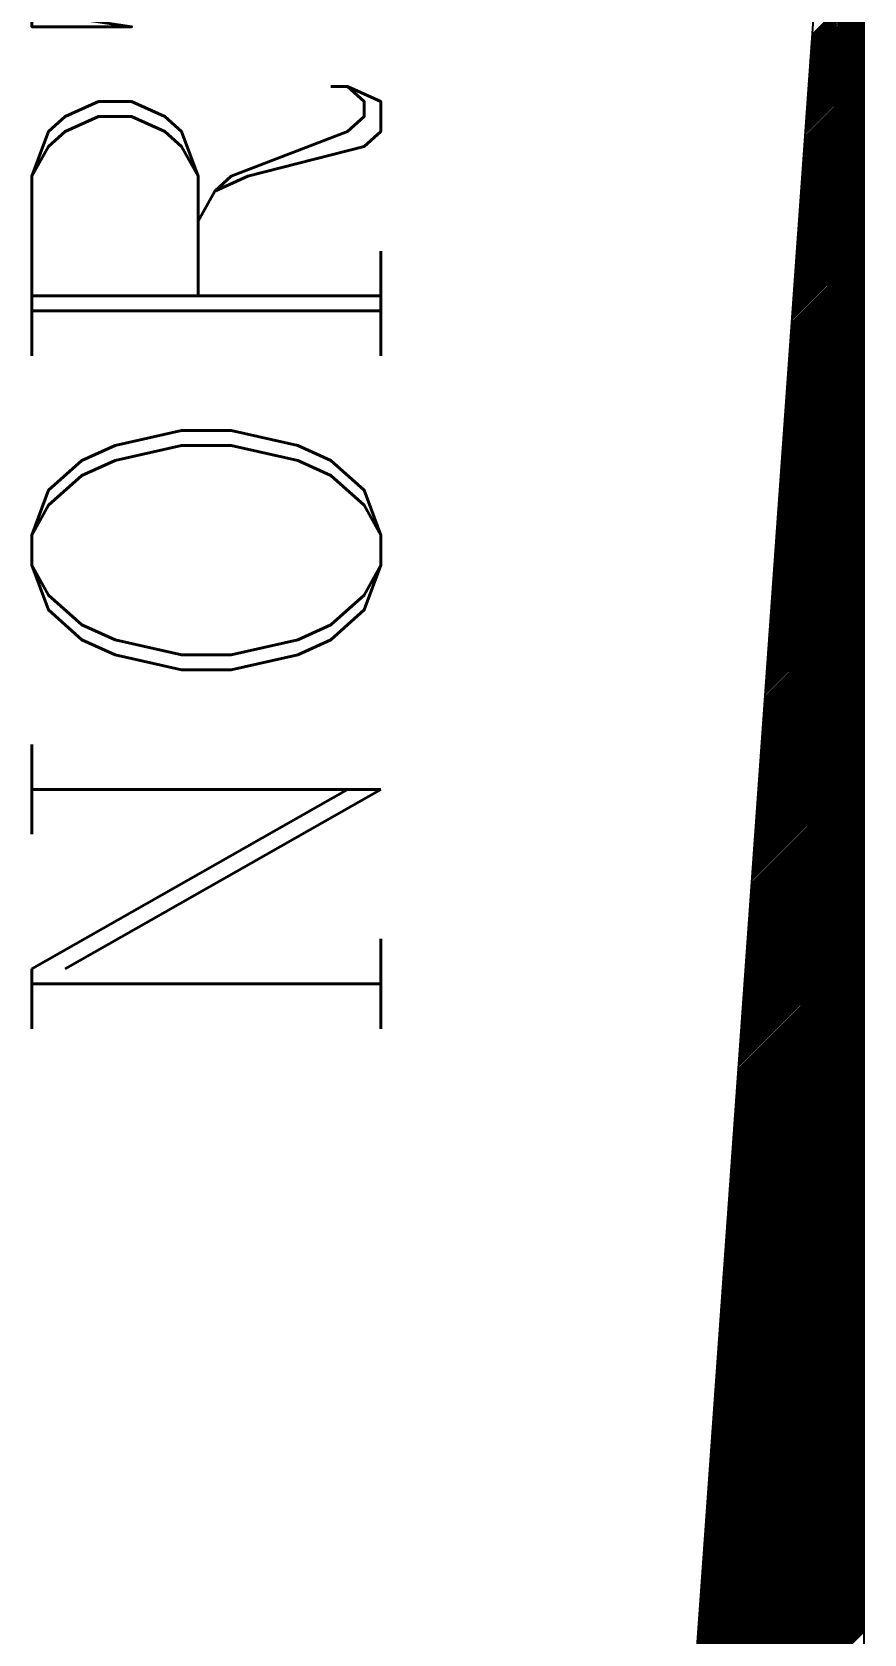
# Model space of a CAD drawing. Extents: x -178 to 82, y -263 to -69.
# Drawn here: x -141.975 to -140.926, y -93.346 to -91.326 of the extents above; entities that cross this region are included whole.
import ezdxf

# ---------------------------------------------------------------- set-up
doc = ezdxf.new("R2010")
doc.units = 0
doc.layers.get('0').update_dxf_attribs({"linetype": 'CONTINUOUS'})
doc.layers.add('2', color=7, linetype='CONTINUOUS')
doc.styles.add('ROMANC', font='romanc', dxfattribs={"height": 0.05})

# ---------------------------------------------------------------- blocks, each defined once
blk = doc.blocks.new('*X1')
at = {"color": 0}
for p, q in [((65.754, 43.003), (66.185, 43.434)), ((65.756, 43.022), (66.185, 43.452)), ((65.757, 43.041), (66.185, 43.469)), ((65.758, 43.06), (66.185, 43.487)), ((65.76, 43.079), (66.185, 43.505)), ((65.743, 42.851), (66.185, 43.293)), ((65.745, 42.87), (66.185, 43.31)), ((65.746, 42.889), (66.185, 43.328)), ((65.747, 42.908), (66.185, 43.346)), ((65.749, 42.927), (66.185, 43.363)), ((65.75, 42.946), (66.185, 43.381)), ((65.751, 42.965), (66.185, 43.399)), ((65.753, 42.984), (66.185, 43.416)), ((65.734, 42.717), (66.185, 43.169)), ((65.735, 42.736), (66.185, 43.187)), ((65.736, 42.756), (66.185, 43.204)), ((65.738, 42.775), (66.185, 43.222)), ((65.739, 42.794), (66.185, 43.24)), ((65.741, 42.813), (66.185, 43.257)), ((65.742, 42.832), (66.185, 43.275)), ((65.723, 42.565), (66.185, 43.027)), ((65.724, 42.584), (66.185, 43.045)), ((65.726, 42.603), (66.185, 43.063)), ((65.727, 42.622), (66.185, 43.08)), ((65.728, 42.641), (66.185, 43.098)), ((65.73, 42.66), (66.185, 43.116)), ((65.731, 42.679), (66.185, 43.133)), ((65.732, 42.698), (66.185, 43.151)), ((65.713, 42.432), (66.185, 42.904)), ((65.715, 42.451), (66.185, 42.921)), ((65.716, 42.47), (66.185, 42.939)), ((65.717, 42.489), (66.185, 42.957)), ((65.719, 42.508), (66.185, 42.974)), ((65.72, 42.527), (66.185, 42.992)), ((65.722, 42.546), (66.185, 43.01)), ((65.702, 42.28), (66.185, 42.762)), ((65.704, 42.299), (66.185, 42.78)), ((65.705, 42.318), (66.185, 42.798)), ((65.707, 42.337), (66.185, 42.815)), ((65.708, 42.356), (66.185, 42.833)), ((65.709, 42.375), (66.185, 42.851)), ((65.711, 42.394), (66.185, 42.868)), ((65.712, 42.413), (66.185, 42.886)), ((65.693, 42.146), (66.185, 42.639)), ((65.694, 42.165), (66.185, 42.656)), ((65.696, 42.184), (66.185, 42.674)), ((65.697, 42.203), (66.185, 42.692)), ((65.698, 42.222), (66.185, 42.709)), ((65.7, 42.241), (66.185, 42.727)), ((65.701, 42.261), (66.185, 42.745)), ((65.683, 42.013), (66.185, 42.515)), ((65.685, 42.032), (66.185, 42.532)), ((65.686, 42.051), (66.185, 42.55)), ((65.688, 42.07), (66.185, 42.568)), ((65.689, 42.089), (66.185, 42.585)), ((65.69, 42.108), (66.185, 42.603)), ((65.692, 42.127), (66.185, 42.621)), ((65.673, 41.861), (66.185, 42.373)), ((65.674, 41.88), (66.185, 42.391)), ((65.675, 41.899), (66.185, 42.409)), ((65.677, 41.918), (66.185, 42.426)), ((65.678, 41.937), (66.185, 42.444)), ((65.679, 41.956), (66.185, 42.462)), ((65.681, 41.975), (66.185, 42.479)), ((65.682, 41.994), (66.185, 42.497)), ((65.663, 41.727), (66.185, 42.25)), ((65.664, 41.747), (66.185, 42.267)), ((65.666, 41.766), (66.185, 42.285)), ((65.667, 41.785), (66.185, 42.303)), ((65.668, 41.804), (66.185, 42.32)), ((65.67, 41.823), (66.185, 42.338)), ((65.671, 41.842), (66.185, 42.356)), ((65.652, 41.575), (66.185, 42.108)), ((65.654, 41.594), (66.185, 42.126)), ((65.655, 41.613), (66.185, 42.144)), ((65.656, 41.632), (66.185, 42.161)), ((65.658, 41.651), (66.185, 42.179)), ((65.659, 41.67), (66.185, 42.197)), ((65.66, 41.689), (66.185, 42.214)), ((65.662, 41.708), (66.185, 42.232)), ((65.643, 41.442), (66.185, 41.984)), ((65.644, 41.461), (66.185, 42.002)), ((65.645, 41.48), (66.185, 42.02)), ((65.647, 41.499), (66.185, 42.037)), ((65.648, 41.518), (66.185, 42.055)), ((65.649, 41.537), (66.185, 42.073)), ((65.651, 41.556), (66.185, 42.091)), ((65.632, 41.29), (66.185, 41.843)), ((65.633, 41.309), (66.185, 41.861)), ((65.634, 41.328), (66.185, 41.878)), ((65.636, 41.347), (66.185, 41.896)), ((65.637, 41.366), (66.185, 41.914)), ((65.639, 41.385), (66.185, 41.931)), ((65.64, 41.404), (66.185, 41.949)), ((65.641, 41.423), (66.185, 41.967)), ((65.622, 41.156), (66.185, 41.719)), ((65.624, 41.175), (66.185, 41.737)), ((65.625, 41.194), (66.185, 41.755)), ((65.626, 41.213), (66.185, 41.772)), ((65.628, 41.233), (66.185, 41.79)), ((65.629, 41.252), (66.185, 41.808)), ((65.63, 41.271), (66.185, 41.825)), ((65.613, 41.023), (66.185, 41.596)), ((65.614, 41.042), (66.185, 41.613)), ((65.615, 41.061), (66.185, 41.631)), ((65.617, 41.08), (66.185, 41.649)), ((65.618, 41.099), (66.185, 41.666)), ((65.62, 41.118), (66.185, 41.684)), ((65.621, 41.137), (66.185, 41.702)), ((65.602, 40.871), (66.185, 41.454)), ((65.603, 40.89), (66.185, 41.472)), ((65.605, 40.909), (66.185, 41.489)), ((65.606, 40.928), (66.185, 41.507)), ((65.607, 40.947), (66.185, 41.525)), ((65.609, 40.966), (66.185, 41.542)), ((65.61, 40.985), (66.185, 41.56)), ((65.611, 41.004), (66.185, 41.578)), ((65.592, 40.738), (66.185, 41.33)), ((65.594, 40.757), (66.185, 41.348)), ((65.595, 40.776), (66.185, 41.366)), ((65.596, 40.795), (66.185, 41.383)), ((65.598, 40.814), (66.185, 41.401)), ((65.599, 40.833), (66.185, 41.419)), ((65.6, 40.852), (66.185, 41.436)), ((65.581, 40.585), (66.185, 41.189)), ((65.583, 40.604), (66.185, 41.207)), ((65.584, 40.623), (66.185, 41.224)), ((65.586, 40.642), (66.185, 41.242)), ((65.587, 40.661), (66.185, 41.26)), ((65.588, 40.68), (66.185, 41.277)), ((65.59, 40.699), (66.185, 41.295)), ((65.591, 40.718), (66.185, 41.313)), ((65.572, 40.452), (66.185, 41.065)), ((65.573, 40.471), (66.185, 41.083)), ((65.575, 40.49), (66.185, 41.101)), ((65.576, 40.509), (66.185, 41.118)), ((65.577, 40.528), (66.185, 41.136)), ((65.579, 40.547), (66.185, 41.154)), ((65.58, 40.566), (66.185, 41.171)), ((65.562, 40.319), (66.185, 40.941)), ((65.564, 40.338), (66.185, 40.959)), ((65.565, 40.357), (66.185, 40.977)), ((65.567, 40.376), (66.185, 40.994)), ((65.568, 40.395), (66.185, 41.012)), ((65.569, 40.414), (66.185, 41.03)), ((65.571, 40.433), (66.185, 41.048)), ((65.552, 40.166), (66.185, 40.8)), ((65.553, 40.185), (66.185, 40.818)), ((65.554, 40.204), (66.185, 40.835)), ((65.556, 40.224), (66.185, 40.853)), ((65.557, 40.243), (66.185, 40.871)), ((65.558, 40.262), (66.185, 40.888)), ((65.56, 40.281), (66.185, 40.906)), ((65.561, 40.3), (66.185, 40.924)), ((65.542, 40.033), (66.185, 40.676)), ((65.543, 40.052), (66.185, 40.694)), ((65.545, 40.071), (66.185, 40.712)), ((65.546, 40.09), (66.185, 40.729)), ((65.547, 40.109), (66.185, 40.747)), ((65.549, 40.128), (66.185, 40.765)), ((65.55, 40.147), (66.185, 40.782)), ((65.531, 39.881), (66.185, 40.535)), ((65.533, 39.9), (66.185, 40.553)), ((65.534, 39.919), (66.185, 40.57)), ((65.535, 39.938), (66.185, 40.588)), ((65.537, 39.957), (66.185, 40.606)), ((65.538, 39.976), (66.185, 40.623)), ((65.539, 39.995), (66.185, 40.641)), ((65.541, 40.014), (66.185, 40.659)), ((65.522, 39.748), (66.185, 40.411)), ((65.523, 39.767), (66.185, 40.429)), ((65.524, 39.786), (66.185, 40.446)), ((65.526, 39.805), (66.185, 40.464)), ((65.527, 39.824), (66.185, 40.482)), ((65.528, 39.843), (66.185, 40.5)), ((65.53, 39.862), (66.185, 40.517)), ((65.511, 39.595), (66.185, 40.27)), ((65.512, 39.614), (66.185, 40.287)), ((65.513, 39.633), (66.185, 40.305)), ((65.515, 39.652), (66.185, 40.323)), ((65.516, 39.671), (66.185, 40.34)), ((65.518, 39.69), (66.185, 40.358)), ((65.519, 39.71), (66.185, 40.376)), ((65.52, 39.729), (66.185, 40.393)), ((65.501, 39.462), (66.185, 40.146)), ((65.503, 39.481), (66.185, 40.164)), ((65.504, 39.5), (66.185, 40.181)), ((65.505, 39.519), (66.185, 40.199)), ((65.507, 39.538), (66.185, 40.217)), ((65.508, 39.557), (66.185, 40.234)), ((65.509, 39.576), (66.185, 40.252)), ((65.492, 39.329), (66.185, 40.022)), ((65.493, 39.348), (66.185, 40.04)), ((65.494, 39.367), (66.185, 40.058)), ((65.496, 39.386), (66.185, 40.075)), ((65.497, 39.405), (66.185, 40.093)), ((65.499, 39.424), (66.185, 40.111)), ((65.5, 39.443), (66.185, 40.128)), ((65.481, 39.176), (66.185, 39.881)), ((65.482, 39.195), (66.185, 39.898)), ((65.484, 39.215), (66.185, 39.916)), ((65.485, 39.234), (66.185, 39.934)), ((65.486, 39.253), (66.185, 39.952)), ((65.488, 39.272), (66.185, 39.969)), ((65.489, 39.291), (66.185, 39.987)), ((65.49, 39.31), (66.185, 40.005)), ((65.471, 39.043), (66.185, 39.757)), ((65.473, 39.062), (66.185, 39.775)), ((65.474, 39.081), (66.185, 39.792)), ((65.475, 39.1), (66.185, 39.81)), ((65.477, 39.119), (66.185, 39.828)), ((65.478, 39.138), (66.185, 39.845)), ((65.479, 39.157), (66.185, 39.863)), ((65.46, 38.891), (66.185, 39.616)), ((65.462, 38.91), (66.185, 39.633)), ((65.463, 38.929), (66.185, 39.651)), ((65.465, 38.948), (66.185, 39.669)), ((65.466, 38.967), (66.185, 39.686)), ((65.467, 38.986), (66.185, 39.704)), ((65.469, 39.005), (66.185, 39.722)), ((65.47, 39.024), (66.185, 39.739)), ((65.451, 38.758), (66.185, 39.492)), ((65.452, 38.777), (66.185, 39.51)), ((65.454, 38.796), (66.185, 39.527)), ((65.455, 38.815), (66.185, 39.545)), ((65.456, 38.834), (66.185, 39.563)), ((65.458, 38.853), (66.185, 39.58)), ((65.459, 38.872), (66.185, 39.598)), ((65.441, 38.624), (66.185, 39.368)), ((65.443, 38.643), (66.185, 39.386)), ((65.444, 38.662), (66.185, 39.404)), ((65.445, 38.681), (66.185, 39.421)), ((65.447, 38.701), (66.185, 39.439)), ((65.448, 38.72), (66.185, 39.457)), ((65.45, 38.739), (66.185, 39.474)), ((65.431, 38.472), (66.185, 39.227)), ((65.432, 38.491), (66.185, 39.244)), ((65.433, 38.51), (66.185, 39.262)), ((65.435, 38.529), (66.185, 39.28)), ((65.436, 38.548), (66.185, 39.297)), ((65.437, 38.567), (66.185, 39.315)), ((65.439, 38.586), (66.185, 39.333)), ((65.44, 38.605), (66.185, 39.35)), ((65.421, 38.339), (66.185, 39.103)), ((65.422, 38.358), (66.185, 39.121)), ((65.424, 38.377), (66.185, 39.138)), ((65.425, 38.396), (66.185, 39.156)), ((65.426, 38.415), (66.185, 39.174)), ((65.428, 38.434), (66.185, 39.191)), ((65.429, 38.453), (66.185, 39.209)), ((65.41, 38.187), (66.185, 38.962)), ((65.411, 38.206), (66.185, 38.979)), ((65.413, 38.225), (66.185, 38.997)), ((65.414, 38.244), (66.185, 39.015)), ((65.416, 38.263), (66.185, 39.032)), ((65.417, 38.282), (66.185, 39.05)), ((65.418, 38.301), (66.185, 39.068)), ((65.42, 38.32), (66.185, 39.085)), ((65.401, 38.053), (66.185, 38.838)), ((65.402, 38.072), (66.185, 38.855)), ((65.403, 38.091), (66.185, 38.873)), ((65.405, 38.11), (66.185, 38.891)), ((65.406, 38.129), (66.185, 38.909)), ((65.407, 38.148), (66.185, 38.926)), ((65.409, 38.167), (66.185, 38.944)), ((65.39, 37.901), (66.185, 38.696)), ((65.391, 37.92), (66.185, 38.714)), ((65.392, 37.939), (66.185, 38.732)), ((65.394, 37.958), (66.185, 38.749)), ((65.395, 37.977), (66.185, 38.767)), ((65.397, 37.996), (66.185, 38.785)), ((65.398, 38.015), (66.185, 38.802)), ((65.399, 38.034), (66.185, 38.82)), ((65.38, 37.768), (66.185, 38.573)), ((65.382, 37.787), (66.185, 38.59)), ((65.383, 37.806), (66.185, 38.608)), ((65.384, 37.825), (66.185, 38.626)), ((65.386, 37.844), (66.185, 38.643)), ((65.387, 37.863), (66.185, 38.661)), ((65.388, 37.882), (66.185, 38.679)), ((65.371, 37.634), (66.185, 38.449)), ((65.372, 37.653), (66.185, 38.467)), ((65.373, 37.673), (66.185, 38.484)), ((65.375, 37.692), (66.185, 38.502)), ((65.376, 37.711), (66.185, 38.52)), ((65.377, 37.73), (66.185, 38.537)), ((65.379, 37.749), (66.185, 38.555)), ((65.36, 37.482), (66.185, 38.307)), ((65.361, 37.501), (66.185, 38.325)), ((65.363, 37.52), (66.185, 38.343)), ((65.364, 37.539), (66.185, 38.361)), ((65.365, 37.558), (66.185, 38.378)), ((65.367, 37.577), (66.185, 38.396)), ((65.368, 37.596), (66.185, 38.414)), ((65.369, 37.615), (66.185, 38.431)), ((65.35, 37.349), (66.185, 38.184)), ((65.352, 37.368), (66.185, 38.201)), ((65.353, 37.387), (66.185, 38.219)), ((65.354, 37.406), (66.185, 38.237)), ((65.356, 37.425), (66.185, 38.254)), ((65.357, 37.444), (66.185, 38.272)), ((65.358, 37.463), (66.185, 38.29)), ((65.339, 37.197), (66.185, 38.042)), ((65.341, 37.216), (66.185, 38.06)), ((65.342, 37.235), (66.185, 38.078)), ((65.343, 37.254), (66.185, 38.095)), ((65.345, 37.273), (66.185, 38.113)), ((65.346, 37.292), (66.185, 38.131)), ((65.348, 37.311), (66.185, 38.148)), ((65.349, 37.33), (66.185, 38.166)), ((65.33, 37.063), (66.185, 37.919)), ((65.331, 37.082), (66.185, 37.936)), ((65.333, 37.101), (66.185, 37.954)), ((65.334, 37.12), (66.185, 37.972)), ((65.335, 37.139), (66.185, 37.989)), ((65.337, 37.158), (66.185, 38.007)), ((65.338, 37.178), (66.185, 38.025)), ((65.319, 36.911), (66.185, 37.777)), ((65.32, 36.93), (66.185, 37.795)), ((65.322, 36.949), (66.185, 37.813)), ((65.323, 36.968), (66.185, 37.83)), ((65.324, 36.987), (66.185, 37.848)), ((65.326, 37.006), (66.185, 37.866)), ((65.327, 37.025), (66.185, 37.883)), ((65.329, 37.044), (66.185, 37.901)), ((65.309, 36.778), (66.185, 37.653)), ((65.311, 36.797), (66.185, 37.671)), ((65.312, 36.816), (66.185, 37.689)), ((65.314, 36.835), (66.185, 37.706)), ((65.315, 36.854), (66.185, 37.724)), ((65.316, 36.873), (66.185, 37.742)), ((65.318, 36.892), (66.185, 37.759)), ((65.3, 36.644), (66.185, 37.53)), ((65.301, 36.664), (66.185, 37.547)), ((65.303, 36.683), (66.185, 37.565)), ((65.304, 36.702), (66.185, 37.583)), ((65.305, 36.721), (66.185, 37.6)), ((65.307, 36.74), (66.185, 37.618)), ((65.308, 36.759), (66.185, 37.636)), ((65.289, 36.492), (66.185, 37.388)), ((65.29, 36.511), (66.185, 37.406)), ((65.292, 36.53), (66.185, 37.424)), ((65.293, 36.549), (66.185, 37.441)), ((65.295, 36.568), (66.185, 37.459)), ((65.296, 36.587), (66.185, 37.477)), ((65.297, 36.606), (66.185, 37.494)), ((65.299, 36.625), (66.185, 37.512)), ((65.28, 36.359), (66.185, 37.265)), ((65.281, 36.378), (66.185, 37.282)), ((65.282, 36.397), (66.185, 37.3)), ((65.284, 36.416), (66.185, 37.318)), ((65.285, 36.435), (66.185, 37.335)), ((65.286, 36.454), (66.185, 37.353)), ((65.288, 36.473), (66.185, 37.371)), ((65.269, 36.207), (66.185, 37.123)), ((65.27, 36.226), (66.185, 37.141)), ((65.271, 36.245), (66.185, 37.158)), ((65.273, 36.264), (66.185, 37.176)), ((65.274, 36.283), (66.185, 37.194)), ((65.276, 36.302), (66.185, 37.211)), ((65.277, 36.321), (66.185, 37.229)), ((65.278, 36.34), (66.185, 37.247)), ((65.259, 36.073), (66.185, 36.999)), ((65.261, 36.092), (66.185, 37.017)), ((65.262, 36.111), (66.185, 37.035)), ((65.263, 36.13), (66.185, 37.052)), ((65.265, 36.15), (66.185, 37.07)), ((65.266, 36.169), (66.185, 37.088)), ((65.267, 36.188), (66.185, 37.105)), ((65.25, 35.94), (66.185, 36.876)), ((65.251, 35.959), (66.185, 36.893)), ((65.252, 35.978), (66.185, 36.911)), ((65.254, 35.997), (66.185, 36.929)), ((65.255, 36.016), (66.185, 36.946)), ((65.256, 36.035), (66.185, 36.964)), ((65.258, 36.054), (66.185, 36.982)), ((65.239, 35.788), (66.185, 36.734)), ((65.24, 35.807), (66.185, 36.752)), ((65.242, 35.826), (66.185, 36.77)), ((65.243, 35.845), (66.185, 36.787)), ((65.244, 35.864), (66.185, 36.805)), ((65.246, 35.883), (66.185, 36.823)), ((65.247, 35.902), (66.185, 36.84)), ((65.248, 35.921), (66.185, 36.858)), ((65.229, 35.655), (66.185, 36.61)), ((65.231, 35.674), (66.185, 36.628)), ((65.232, 35.693), (66.185, 36.646)), ((65.233, 35.712), (66.185, 36.663)), ((65.235, 35.731), (66.185, 36.681)), ((65.236, 35.75), (66.185, 36.699)), ((65.237, 35.769), (66.185, 36.716)), ((65.218, 35.502), (66.185, 36.469)), ((65.22, 35.521), (66.185, 36.487)), ((65.221, 35.54), (66.185, 36.504)), ((65.222, 35.559), (66.185, 36.522)), ((65.224, 35.578), (66.185, 36.54)), ((65.225, 35.597), (66.185, 36.557)), ((65.227, 35.616), (66.185, 36.575)), ((65.228, 35.635), (66.185, 36.593)), ((65.209, 35.369), (66.185, 36.345)), ((65.21, 35.388), (66.185, 36.363)), ((65.212, 35.407), (66.185, 36.381)), ((65.213, 35.426), (66.185, 36.398)), ((65.214, 35.445), (66.185, 36.416)), ((65.216, 35.464), (66.185, 36.434)), ((65.217, 35.483), (66.185, 36.451)), ((65.198, 35.217), (66.185, 36.204)), ((65.199, 35.236), (66.185, 36.222)), ((65.201, 35.255), (66.185, 36.239)), ((65.202, 35.274), (66.185, 36.257)), ((65.203, 35.293), (66.185, 36.275)), ((65.205, 35.312), (66.185, 36.292)), ((65.206, 35.331), (66.185, 36.31)), ((65.208, 35.35), (66.185, 36.328)), ((65.188, 35.083), (66.185, 36.08)), ((65.19, 35.102), (66.185, 36.098)), ((65.191, 35.121), (66.185, 36.115)), ((65.193, 35.141), (66.185, 36.133)), ((65.194, 35.16), (66.185, 36.151)), ((65.195, 35.179), (66.185, 36.168)), ((65.197, 35.198), (66.185, 36.186)), ((65.179, 34.95), (66.185, 35.956)), ((65.18, 34.969), (66.185, 35.974)), ((65.182, 34.988), (66.185, 35.992)), ((65.183, 35.007), (66.185, 36.009)), ((65.184, 35.026), (66.185, 36.027)), ((65.186, 35.045), (66.185, 36.045)), ((65.187, 35.064), (66.185, 36.062)), ((65.168, 34.798), (66.185, 35.815)), ((65.169, 34.817), (66.185, 35.833)), ((65.171, 34.836), (66.185, 35.85)), ((65.172, 34.855), (66.185, 35.868)), ((65.174, 34.874), (66.185, 35.886)), ((65.175, 34.893), (66.185, 35.903)), ((65.176, 34.912), (66.185, 35.921)), ((65.178, 34.931), (66.185, 35.939)), ((65.159, 34.665), (66.185, 35.691)), ((65.16, 34.684), (66.185, 35.709)), ((65.161, 34.703), (66.185, 35.727)), ((65.163, 34.722), (66.185, 35.744)), ((65.164, 34.741), (66.185, 35.762)), ((65.165, 34.76), (66.185, 35.78)), ((65.167, 34.779), (66.185, 35.797)), ((65.148, 34.512), (66.185, 35.55)), ((65.149, 34.531), (66.185, 35.567)), ((65.15, 34.55), (66.185, 35.585)), ((65.152, 34.569), (66.185, 35.603)), ((65.153, 34.588), (66.185, 35.62)), ((65.154, 34.607), (66.185, 35.638)), ((65.156, 34.627), (66.185, 35.656)), ((65.157, 34.646), (66.185, 35.674)), ((65.138, 34.379), (66.185, 35.426)), ((65.14, 34.398), (66.185, 35.444)), ((65.141, 34.417), (66.185, 35.461)), ((65.142, 34.436), (66.185, 35.479)), ((65.144, 34.455), (66.185, 35.497)), ((65.145, 34.474), (66.185, 35.514)), ((65.146, 34.493), (66.185, 35.532)), ((65.127, 34.227), (66.185, 35.285)), ((65.129, 34.246), (66.185, 35.302)), ((65.13, 34.265), (66.185, 35.32)), ((65.131, 34.284), (66.185, 35.338)), ((65.133, 34.303), (66.185, 35.355)), ((65.134, 34.322), (66.185, 35.373)), ((65.135, 34.341), (66.185, 35.391)), ((65.137, 34.36), (66.185, 35.408)), ((65.118, 34.093), (66.185, 35.161)), ((65.119, 34.112), (66.185, 35.179)), ((65.12, 34.132), (66.185, 35.196)), ((65.122, 34.151), (66.185, 35.214)), ((65.123, 34.17), (66.185, 35.232)), ((65.125, 34.189), (66.185, 35.249)), ((65.126, 34.208), (66.185, 35.267)), ((65.108, 33.96), (66.185, 35.037)), ((65.11, 33.979), (66.185, 35.055)), ((65.111, 33.998), (66.185, 35.072)), ((65.112, 34.017), (66.185, 35.09)), ((65.114, 34.036), (66.185, 35.108)), ((65.115, 34.055), (66.185, 35.126)), ((65.116, 34.074), (66.185, 35.143)), ((65.097, 33.808), (66.185, 34.896)), ((65.099, 33.827), (66.185, 34.913)), ((65.1, 33.846), (66.185, 34.931)), ((65.101, 33.865), (66.185, 34.949)), ((65.103, 33.884), (66.185, 34.966)), ((65.104, 33.903), (66.185, 34.984)), ((65.106, 33.922), (66.185, 35.002)), ((65.107, 33.941), (66.185, 35.019)), ((65.088, 33.675), (66.185, 34.772)), ((65.089, 33.694), (66.185, 34.79)), ((65.091, 33.713), (66.185, 34.807)), ((65.092, 33.732), (66.185, 34.825)), ((65.093, 33.751), (66.185, 34.843)), ((65.095, 33.77), (66.185, 34.86)), ((65.096, 33.789), (66.185, 34.878)), ((65.077, 33.522), (66.185, 34.631)), ((65.078, 33.541), (66.185, 34.648)), ((65.08, 33.56), (66.185, 34.666)), ((65.081, 33.579), (66.185, 34.684)), ((65.082, 33.598), (66.185, 34.701)), ((65.084, 33.618), (66.185, 34.719)), ((65.085, 33.637), (66.185, 34.737)), ((65.086, 33.656), (66.185, 34.754)), ((65.067, 33.389), (66.185, 34.507)), ((65.069, 33.408), (66.185, 34.524)), ((65.07, 33.427), (66.185, 34.542)), ((65.072, 33.446), (66.185, 34.56)), ((65.073, 33.465), (66.185, 34.577)), ((65.074, 33.484), (66.185, 34.595)), ((65.076, 33.503), (66.185, 34.613)), ((65.058, 33.256), (66.185, 34.383)), ((65.059, 33.275), (66.185, 34.401)), ((65.061, 33.294), (66.185, 34.418)), ((65.062, 33.313), (66.185, 34.436)), ((65.063, 33.332), (66.185, 34.454)), ((65.065, 33.351), (66.185, 34.471)), ((65.066, 33.37), (66.185, 34.489)), ((65.047, 33.104), (66.185, 34.242)), ((65.048, 33.123), (66.185, 34.259)), ((65.05, 33.142), (66.185, 34.277)), ((65.051, 33.161), (66.185, 34.295)), ((65.052, 33.18), (66.185, 34.312)), ((65.054, 33.199), (66.185, 34.33)), ((65.055, 33.218), (66.185, 34.348)), ((65.057, 33.237), (66.185, 34.365)), ((65.038, 32.97), (66.185, 34.118)), ((65.039, 32.989), (66.185, 34.136)), ((65.04, 33.008), (66.185, 34.153)), ((65.042, 33.027), (66.185, 34.171)), ((65.043, 33.046), (66.185, 34.189)), ((65.044, 33.065), (66.185, 34.206)), ((65.046, 33.084), (66.185, 34.224)), ((65.027, 32.818), (66.185, 33.976)), ((65.028, 32.837), (66.185, 33.994)), ((65.029, 32.856), (66.185, 34.012)), ((65.031, 32.875), (66.185, 34.029)), ((65.032, 32.894), (66.185, 34.047)), ((65.033, 32.913), (66.185, 34.065)), ((65.035, 32.932), (66.185, 34.083)), ((65.036, 32.951), (66.185, 34.1)), ((65.017, 32.685), (66.185, 33.853)), ((65.018, 32.704), (66.185, 33.87)), ((65.02, 32.723), (66.185, 33.888)), ((65.021, 32.742), (66.185, 33.906)), ((65.023, 32.761), (66.185, 33.923)), ((65.024, 32.78), (66.185, 33.941)), ((65.025, 32.799), (66.185, 33.959)), ((65.006, 32.532), (66.185, 33.711)), ((65.008, 32.551), (66.185, 33.729)), ((65.009, 32.57), (66.185, 33.747)), ((65.01, 32.589), (66.185, 33.764)), ((65.012, 32.609), (66.185, 33.782)), ((65.013, 32.628), (66.185, 33.8)), ((65.014, 32.647), (66.185, 33.817)), ((65.016, 32.666), (66.185, 33.835)), ((64.997, 32.399), (66.185, 33.588)), ((64.998, 32.418), (66.185, 33.605)), ((64.999, 32.437), (66.185, 33.623)), ((65.001, 32.456), (66.185, 33.641)), ((65.002, 32.475), (66.185, 33.658)), ((65.004, 32.494), (66.185, 33.676)), ((65.005, 32.513), (66.185, 33.694)), ((64.987, 32.266), (66.185, 33.464)), ((64.989, 32.285), (66.185, 33.481)), ((64.99, 32.304), (66.185, 33.499)), ((64.991, 32.323), (66.185, 33.517)), ((64.993, 32.342), (66.185, 33.535)), ((64.994, 32.361), (66.185, 33.552)), ((64.995, 32.38), (66.185, 33.57)), ((64.976, 32.114), (66.185, 33.322)), ((64.978, 32.133), (66.185, 33.34)), ((64.979, 32.152), (66.185, 33.358)), ((64.98, 32.171), (66.185, 33.375)), ((64.982, 32.19), (66.185, 33.393)), ((64.983, 32.209), (66.185, 33.411)), ((64.985, 32.228), (66.185, 33.428)), ((64.986, 32.247), (66.185, 33.446)), ((64.967, 31.98), (66.185, 33.199)), ((64.968, 31.999), (66.185, 33.216)), ((64.97, 32.018), (66.185, 33.234)), ((64.971, 32.037), (66.185, 33.252)), ((64.972, 32.056), (66.185, 33.269)), ((64.974, 32.075), (66.185, 33.287)), ((64.975, 32.095), (66.185, 33.305)), ((64.956, 31.828), (66.185, 33.057)), ((64.957, 31.847), (66.185, 33.075)), ((64.959, 31.866), (66.185, 33.093)), ((64.96, 31.885), (66.185, 33.11)), ((64.961, 31.904), (66.185, 33.128)), ((64.963, 31.923), (66.185, 33.146)), ((64.964, 31.942), (66.185, 33.163)), ((64.965, 31.961), (66.185, 33.181)), ((64.946, 31.695), (66.185, 32.933)), ((64.948, 31.714), (66.185, 32.951)), ((64.949, 31.733), (66.185, 32.969)), ((64.951, 31.752), (66.185, 32.987)), ((64.952, 31.771), (66.185, 33.004)), ((64.953, 31.79), (66.185, 33.022)), ((64.955, 31.809), (66.185, 33.04)), ((64.937, 31.561), (66.185, 32.81)), ((64.938, 31.581), (66.185, 32.827)), ((64.94, 31.6), (66.185, 32.845)), ((64.941, 31.619), (66.185, 32.863)), ((64.942, 31.638), (66.185, 32.88)), ((64.944, 31.657), (66.185, 32.898)), ((64.945, 31.676), (66.185, 32.916)), ((64.926, 31.409), (66.185, 32.668)), ((64.927, 31.428), (66.185, 32.686)), ((64.929, 31.447), (66.185, 32.704)), ((64.93, 31.466), (66.185, 32.721)), ((64.931, 31.485), (66.185, 32.739)), ((64.933, 31.504), (66.185, 32.757)), ((64.934, 31.523), (66.185, 32.774)), ((64.936, 31.542), (66.185, 32.792)), ((64.917, 31.276), (66.185, 32.545)), ((64.918, 31.295), (66.185, 32.562)), ((64.919, 31.314), (66.185, 32.58)), ((64.921, 31.333), (66.185, 32.598)), ((64.922, 31.352), (66.185, 32.615)), ((64.923, 31.371), (66.185, 32.633)), ((64.925, 31.39), (66.185, 32.651)), ((64.906, 31.124), (66.185, 32.403)), ((64.907, 31.143), (66.185, 32.421)), ((64.908, 31.162), (66.185, 32.438)), ((64.91, 31.181), (66.185, 32.456)), ((64.911, 31.2), (66.185, 32.474)), ((64.912, 31.219), (66.185, 32.492)), ((64.914, 31.238), (66.185, 32.509)), ((64.915, 31.257), (66.185, 32.527)), ((64.896, 30.99), (66.185, 32.279)), ((64.897, 31.009), (66.185, 32.297)), ((64.899, 31.028), (66.185, 32.315)), ((64.9, 31.047), (66.185, 32.332)), ((64.902, 31.066), (66.185, 32.35)), ((64.903, 31.086), (66.185, 32.368)), ((64.904, 31.105), (66.185, 32.385)), ((64.885, 30.838), (66.185, 32.138)), ((64.887, 30.857), (66.185, 32.156)), ((64.888, 30.876), (66.185, 32.173)), ((64.889, 30.895), (66.185, 32.191)), ((64.891, 30.914), (66.185, 32.209)), ((64.892, 30.933), (66.185, 32.226)), ((64.893, 30.952), (66.185, 32.244)), ((64.895, 30.971), (66.185, 32.262)), ((64.876, 30.705), (66.185, 32.014)), ((64.877, 30.724), (66.185, 32.032)), ((64.878, 30.743), (66.185, 32.05)), ((64.88, 30.762), (66.185, 32.067)), ((64.881, 30.781), (66.185, 32.085)), ((64.883, 30.8), (66.185, 32.103)), ((64.884, 30.819), (66.185, 32.12)), ((64.866, 30.572), (66.185, 31.89)), ((64.868, 30.591), (66.185, 31.908)), ((64.869, 30.61), (66.185, 31.926)), ((64.87, 30.629), (66.185, 31.944)), ((64.872, 30.648), (66.185, 31.961)), ((64.873, 30.667), (66.185, 31.979)), ((64.874, 30.686), (66.185, 31.997)), ((64.855, 30.419), (66.185, 31.749)), ((64.857, 30.438), (66.185, 31.767)), ((64.858, 30.457), (66.185, 31.784)), ((64.859, 30.476), (66.185, 31.802)), ((64.861, 30.495), (66.185, 31.82)), ((64.862, 30.514), (66.185, 31.837)), ((64.863, 30.533), (66.185, 31.855)), ((64.865, 30.552), (66.185, 31.873)), ((64.846, 30.286), (66.185, 31.625)), ((64.847, 30.305), (66.185, 31.643)), ((64.849, 30.324), (66.185, 31.661)), ((64.85, 30.343), (66.185, 31.678)), ((64.851, 30.362), (66.185, 31.696)), ((64.853, 30.381), (66.185, 31.714)), ((64.854, 30.4), (66.185, 31.731)), ((64.835, 30.134), (66.185, 31.484)), ((64.836, 30.153), (66.185, 31.502)), ((64.838, 30.172), (66.185, 31.519)), ((64.839, 30.191), (66.185, 31.537)), ((64.84, 30.21), (66.185, 31.555)), ((64.842, 30.229), (66.185, 31.572)), ((64.843, 30.248), (66.185, 31.59)), ((64.844, 30.267), (66.185, 31.608)), ((64.825, 30), (66.185, 31.36)), ((64.827, 30.019), (66.185, 31.378)), ((64.828, 30.038), (66.185, 31.396)), ((64.829, 30.058), (66.185, 31.413)), ((64.831, 30.077), (66.185, 31.431)), ((64.832, 30.096), (66.185, 31.449)), ((64.834, 30.115), (66.185, 31.466)), ((64.815, 29.848), (66.185, 31.219)), ((64.816, 29.867), (66.185, 31.236)), ((64.817, 29.886), (66.185, 31.254)), ((64.819, 29.905), (66.185, 31.272)), ((64.82, 29.924), (66.185, 31.289)), ((64.821, 29.943), (66.185, 31.307)), ((64.823, 29.962), (66.185, 31.325)), ((64.824, 29.981), (66.185, 31.342)), ((64.805, 29.715), (66.185, 31.095)), ((64.806, 29.734), (66.185, 31.113)), ((64.808, 29.753), (66.185, 31.13)), ((64.809, 29.772), (66.185, 31.148)), ((64.81, 29.791), (66.185, 31.166)), ((64.812, 29.81), (66.185, 31.183)), ((64.813, 29.829), (66.185, 31.201)), ((64.795, 29.582), (66.185, 30.971)), ((64.797, 29.601), (66.185, 30.989)), ((64.798, 29.62), (66.185, 31.007)), ((64.8, 29.639), (66.185, 31.024)), ((64.801, 29.658), (66.185, 31.042)), ((64.802, 29.677), (66.185, 31.06)), ((64.804, 29.696), (66.185, 31.077)), ((64.785, 29.429), (66.185, 30.83)), ((64.786, 29.448), (66.185, 30.848)), ((64.787, 29.467), (66.185, 30.865)), ((64.789, 29.486), (66.185, 30.883)), ((64.79, 29.505), (66.185, 30.901)), ((64.791, 29.524), (66.185, 30.918)), ((64.793, 29.543), (66.185, 30.936)), ((64.794, 29.563), (66.185, 30.954)), ((64.775, 29.296), (66.185, 30.706)), ((64.776, 29.315), (66.185, 30.724)), ((64.778, 29.334), (66.185, 30.741)), ((64.779, 29.353), (66.185, 30.759)), ((64.781, 29.372), (66.185, 30.777)), ((64.782, 29.391), (66.185, 30.794)), ((64.783, 29.41), (66.185, 30.812)), ((64.764, 29.144), (66.185, 30.565)), ((64.766, 29.163), (66.185, 30.582)), ((64.767, 29.182), (66.185, 30.6)), ((64.768, 29.201), (66.185, 30.618)), ((64.77, 29.22), (66.185, 30.635)), ((64.771, 29.239), (66.185, 30.653)), ((64.772, 29.258), (66.185, 30.671)), ((64.774, 29.277), (66.185, 30.688)), ((64.755, 29.01), (66.185, 30.441)), ((64.756, 29.029), (66.185, 30.459)), ((64.757, 29.049), (66.185, 30.476)), ((64.759, 29.068), (66.185, 30.494)), ((64.76, 29.087), (66.185, 30.512)), ((64.761, 29.106), (66.185, 30.529)), ((64.763, 29.125), (66.185, 30.547)), ((64.745, 28.877), (66.185, 30.317)), ((64.747, 28.896), (66.185, 30.335)), ((64.748, 28.915), (66.185, 30.353)), ((64.749, 28.934), (66.185, 30.37)), ((64.751, 28.953), (66.185, 30.388)), ((64.752, 28.972), (66.185, 30.406)), ((64.753, 28.991), (66.185, 30.423)), ((64.734, 28.725), (66.185, 30.176)), ((64.736, 28.744), (66.185, 30.193)), ((64.737, 28.763), (66.185, 30.211)), ((64.738, 28.782), (66.185, 30.229)), ((64.74, 28.801), (66.185, 30.246)), ((64.741, 28.82), (66.185, 30.264)), ((64.742, 28.839), (66.185, 30.282)), ((64.744, 28.858), (66.185, 30.3)), ((64.725, 28.592), (66.185, 30.052)), ((64.726, 28.611), (66.185, 30.07)), ((64.727, 28.63), (66.185, 30.087)), ((64.729, 28.649), (66.185, 30.105)), ((64.73, 28.668), (66.185, 30.123)), ((64.732, 28.687), (66.185, 30.14)), ((64.733, 28.706), (66.185, 30.158)), ((64.721, 28.535), (66.185, 29.999)), ((64.722, 28.554), (66.185, 30.017)), ((64.723, 28.573), (66.185, 30.034))]:
    blk.add_line(p, q, dxfattribs=at)
blk = doc.blocks.new('A$C2F5D7D56')
at = {"layer": '2'}
for q in [(9.1495, 13.0704), (10.1995, 1.5204)]:
    blk.add_line((10.1995, 27.7704), q, dxfattribs=at)
at = {"layer": '2', "xscale": 0.35, "yscale": 0.35, "zscale": 0.35, "rotation": 1.820617759342798e-06}
blk.add_blockref('*X1', (-12.9653, 10.6074), dxfattribs=at)
at = {"layer": '2', "style": 'ROMANC'}
blk.add_text('NORTE', height=1, rotation=90, dxfattribs=at).set_placement((8.8144, 22.7499))

msp = doc.modelspace()

# ---------------------------------------------------------------- block references
at = {"layer": '2', "xscale": 0.4400000000000001, "yscale": 0.4400000000000001, "zscale": 0.4400000000000001}
msp.add_blockref('A$C2F5D7D56', (-145.4136, -102.6307), dxfattribs=at)

doc.saveas('drawing.dxf')
